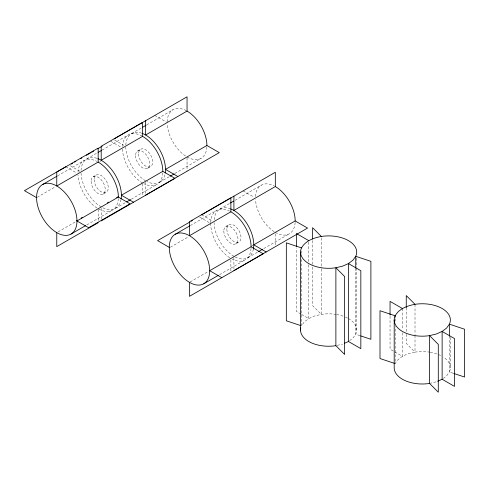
<?xml version="1.0" encoding="UTF-8"?>
<svg xmlns="http://www.w3.org/2000/svg" width="489" height="489" viewBox="0 0 489 489"><rect width="100%" height="100%" fill="white"/><g stroke="black" fill="none" stroke-linecap="round" stroke-linejoin="round"><path stroke-width="0.37" stroke-dasharray="2.44 1.83" d="M349.58 340.662L352.93 338.144L355.735 334.231L355.735 269.158M443.242 378.407L446.591 375.888L449.397 371.982L449.397 337.068M57.604 175.844L83.894 160.667M86.92 158.846L97.439 152.776M102.036 150.117L128.326 134.94M131.602 133.613L142.116 127.537M146.718 124.884L173.008 109.707M37.225 197.269L55.63 186.645M99.842 161.547L101.156 160.789M93.173 176.749L96.205 174.995M137.611 151.015L140.643 149.267M147.611 168.332L150.643 166.584M103.173 194.066L106.205 192.311M58.081 231.878L75.826 221.627M159.683 182.244L169.536 176.553M174.799 173.516L201.089 158.338M115.49 208.32L125.343 202.629M131.26 199.212L156.896 184.414M86.822 224.94L112.458 210.142M190.313 225.57L216.603 210.392M219.873 209.066L229.732 203.375M234.989 200.337L261.285 185.16M170.368 247.245L188.772 236.621M225.887 226.474L228.913 224.72M235.881 243.791L238.913 242.037M251.658 246.059L252.972 245.301M190.135 281.964L208.54 271.34M247.954 257.697L257.813 252.006M263.73 248.589L289.36 233.791M219.537 274.665L245.166 259.867M337.233 345.368L342.655 344.073M429.544 383.443L436.31 381.823M360.063 335.674L355.735 334.231A28.081 16.21 0 0 0 348.468 318.571M453.003 373.18L449.397 371.982A28.081 16.21 0 0 0 443.376 357.092M154.817 115.416L166.541 122.183M243.094 190.869L254.164 197.263M114.713 140.074L123.833 145.337M110.728 141.266L121.113 147.268M201.688 214.775L212.758 221.169M199.64 217.092L209.842 222.984M70.263 165.722L79.768 171.205M65.856 166.749L76.7 173.008M300.943 314.06L296.383 311.432L296.383 247.874M301.597 314.439L308.761 318.571L314.574 315.998L321.346 314.378A28.081 16.21 0 0 1 335.882 314.378M450.351 337.428L450.351 367.783M415.008 304.311L415.008 334.672M415.008 335.43L415.008 352.129C407.41 353.535 399.122 356.45 395.155 363.59L395.155 326.401M406.255 307.709L406.255 333.51M406.255 334.268L406.255 343.376L415.008 352.129A28.081 16.21 0 0 1 429.544 352.129M402.416 308.51L402.416 329.757M402.416 332.795L402.416 356.322L390.045 349.177L390.045 315.026M395.155 318.81L395.155 321.09M356.689 258.155L356.689 267.232M356.689 267.99L356.689 330.038M321.346 237.954L321.346 268.223M321.346 268.981L321.346 314.378L312.593 305.631L312.593 266.285M312.593 240.557L312.593 265.527M308.761 242.153L308.761 264.097M308.761 264.855L308.761 318.571L304.299 321.933L301.493 325.839L301.493 258.498M301.493 250.93L301.493 253.962M275.319 233.907L275.319 246.688M233.913 257.813L233.913 270.594M230.881 259.922L230.881 271.701M187.049 157.702L187.049 171.236M145.643 182.36L145.643 195.142M142.611 183.736L142.611 195.508M101.205 208.308L101.205 219.488M98.173 209.463L98.173 220.515M336.585 314.494A28.081 16.21 0 0 1 344.714 316.756M345.381 317.031A28.081 16.21 0 0 1 347.887 318.247M430.241 352.239A28.081 16.21 0 0 1 437.698 354.238M438.376 354.501A28.081 16.21 0 0 1 441.549 355.998M121.015 199.579A28.564 16.492 60 0 1 102.519 207.617M101.205 206.908A28.564 16.492 60 0 1 81.04 173.289M81.046 170.429A28.564 16.492 60 0 1 97.256 158.43M162.77 172.831A28.564 16.492 60 0 1 143.925 183.711M142.611 183.002A28.564 16.492 60 0 1 122.415 148.014M122.458 146.523A28.564 16.492 60 0 1 142.611 136.352M164.817 174.934A28.081 16.21 60 0 1 146.932 181.553M145.643 180.851A28.081 16.21 60 0 1 125.795 147.134M125.826 144.995A28.081 16.21 60 0 1 141.761 133.204M206.859 146.951A28.081 16.21 60 0 1 186.975 156.908A28.081 16.21 60 0 1 167.226 123.906M167.201 121.822A28.081 16.21 60 0 1 186.401 110.734M118.332 198.558A28.564 16.492 60 0 1 98.833 209.096M97.005 208.014A28.564 16.492 60 0 1 78.008 175.111M78.02 172.25A28.564 16.492 60 0 1 96.859 161.37M251.04 248.284A28.564 16.492 60 0 1 232.202 259.164M229.714 257.74A28.564 16.492 60 0 1 210.686 223.467M210.698 222.715A28.564 16.492 60 0 1 229.567 211.095M253.388 249.103A28.081 16.21 60 0 1 235.209 257.006M233.913 256.309A28.081 16.21 60 0 1 214.066 222.587M214.158 219.732A28.081 16.21 60 0 1 230.038 208.656M295.136 222.403A28.081 16.21 60 0 1 275.319 232.403M274.17 231.7A28.081 16.21 60 0 1 255.502 199.359M255.509 196.541A28.081 16.21 60 0 1 274.029 185.851M135.545 155.594A10 5.77 60 0 0 146.144 168.784A10 5.77 60 0 0 146.144 154.646A10 5.77 60 0 0 135.545 155.594M138.57 153.846A10 5.77 60 0 0 149.176 167.036A10 5.77 60 0 0 149.176 152.898A10 5.77 60 0 0 138.57 153.846M94.132 179.573A10 5.77 60 0 0 104.738 192.764A10 5.77 60 0 0 104.738 178.626A10 5.77 60 0 0 94.132 179.573M91.107 181.321A10 5.77 60 0 0 101.712 194.512A10 5.77 60 0 0 101.712 180.374A10 5.77 60 0 0 91.107 181.321M223.815 231.046A10 5.77 60 0 0 234.42 244.243A10 5.77 60 0 0 234.42 230.099A10 5.77 60 0 0 223.815 231.046M226.847 229.298A10 5.77 60 0 0 237.446 242.489A10 5.77 60 0 0 237.446 228.351A10 5.77 60 0 0 226.847 229.298"/><path stroke-width="0.73" d="M300.772 325.601L286.334 320.79L286.334 242.856L301.493 247.905C305.466 240.765 313.749 237.85 321.346 236.444A28.081 16.21 0 0 1 355.735 256.297L370.888 261.346L370.888 339.287L360.784 335.919M453.725 373.425L464.55 377.031L464.55 329.219L449.397 324.17A28.081 16.21 0 0 0 415.008 304.311C407.41 305.723 399.122 308.638 395.155 315.778L395.155 317.294M65.856 166.749L24.45 190.655L36.571 197.648A28.564 16.492 60 0 0 66.865 235.337A28.564 16.492 60 0 0 66.865 194.94A28.564 16.492 60 0 0 36.571 197.648M114.071 138.943L187.049 96.81L187.049 111.095A28.081 16.21 60 0 1 206.902 145.484L219.274 152.629L145.643 195.142M71.29 164.035L72.604 163.277M74.579 162.14L75.893 161.382M80.496 158.723L81.81 157.965M86.406 155.306L90.355 153.033M91.669 152.275L93.637 151.138M97.58 148.858L102.183 146.199M42.488 184.573L56.944 176.223M98.093 152.397L101.382 150.496M142.776 127.158L146.064 125.263M98.173 162.079L56.767 186.003L56.767 172.006L98.173 148.1L98.173 162.097A28.564 16.492 60 0 1 118.375 197.067L76.969 220.973M142.611 136.352L101.205 160.258L101.205 146.266L142.611 122.36L142.611 136.352A28.564 16.492 60 0 1 162.813 171.339L174.928 178.332L101.205 220.887M187.049 111.095L145.643 135.001L145.643 120.716M81.131 218.063L82.445 217.305M107.421 202.886L108.735 202.128M116.626 197.574L117.941 196.816L130.056 203.815L88.65 227.721L76.535 220.722M206.902 145.484L165.496 169.39L177.868 176.535M162.813 171.339L121.4 195.245L133.521 202.244M170.196 176.174L174.139 173.895M126.657 201.871L130.606 199.591M71.052 234.048L85.508 225.698M98.173 222.721L56.767 246.627L56.767 232.636M201.688 214.775L275.319 172.262L275.319 186.547A28.081 16.21 60 0 1 295.173 220.936L307.55 228.082L233.913 270.594M189.799 222.037L157.592 240.631L169.714 247.623M191.113 221.272L192.428 220.515M175.196 234.298L189.653 225.949M230.392 202.99L233.675 201.095M230.881 211.804L189.475 235.71L189.475 221.719L230.881 197.813L230.881 211.804A28.564 16.492 60 0 1 251.083 246.792L263.204 253.791L189.475 296.34L189.475 282.342M275.319 186.547L233.913 210.453L233.913 196.168M295.173 220.936L253.767 244.842L266.144 251.988M251.083 246.792L209.677 270.698L221.792 277.697M258.467 251.627L262.416 249.347M203.76 283.773L218.222 275.423M344.592 343.217L348.468 341.499L360.839 348.645L360.839 270.71L348.468 263.565L342.655 266.138L335.882 267.758A28.081 16.21 0 0 1 301.493 247.905M437.606 381.249L442.129 379.25L454.501 386.389L454.501 338.577L442.129 331.432L436.31 334.011L429.544 335.631A28.081 16.21 0 0 1 395.155 315.778L379.996 310.723L379.996 358.535L394.427 363.351M308.761 240.637L296.383 233.497L296.383 246.358M402.416 308.51L390.045 301.365L390.045 315.026M415.008 304.311L406.255 295.564L406.255 307.709M321.346 236.444L312.593 227.691L312.593 239.042M429.544 383.443L438.291 392.19L438.291 344.378L429.544 335.631L429.544 383.443A28.081 16.21 0 0 1 394.195 367.783L394.195 319.971M335.882 345.692L344.629 354.446L344.629 276.511L335.882 267.758L335.882 345.692A28.081 16.21 0 0 1 300.778 327.923M449.397 336.31L449.397 324.17L446.591 328.076L442.129 331.432L442.129 379.25M355.735 268.406L355.735 256.297L352.93 260.209L348.468 263.565L348.468 341.499M300.533 252.104L300.533 330.038M142.403 133.442A28.081 16.21 60 0 1 165.227 172.978M97.91 158.668A28.564 16.492 60 0 1 121.131 198.895M230.674 208.895A28.081 16.21 60 0 1 253.388 249.103M169.28 247.373A28.564 16.492 60 0 0 199.579 285.063A28.564 16.492 60 0 0 199.579 244.671A28.564 16.492 60 0 0 169.28 247.373"/></g></svg>
